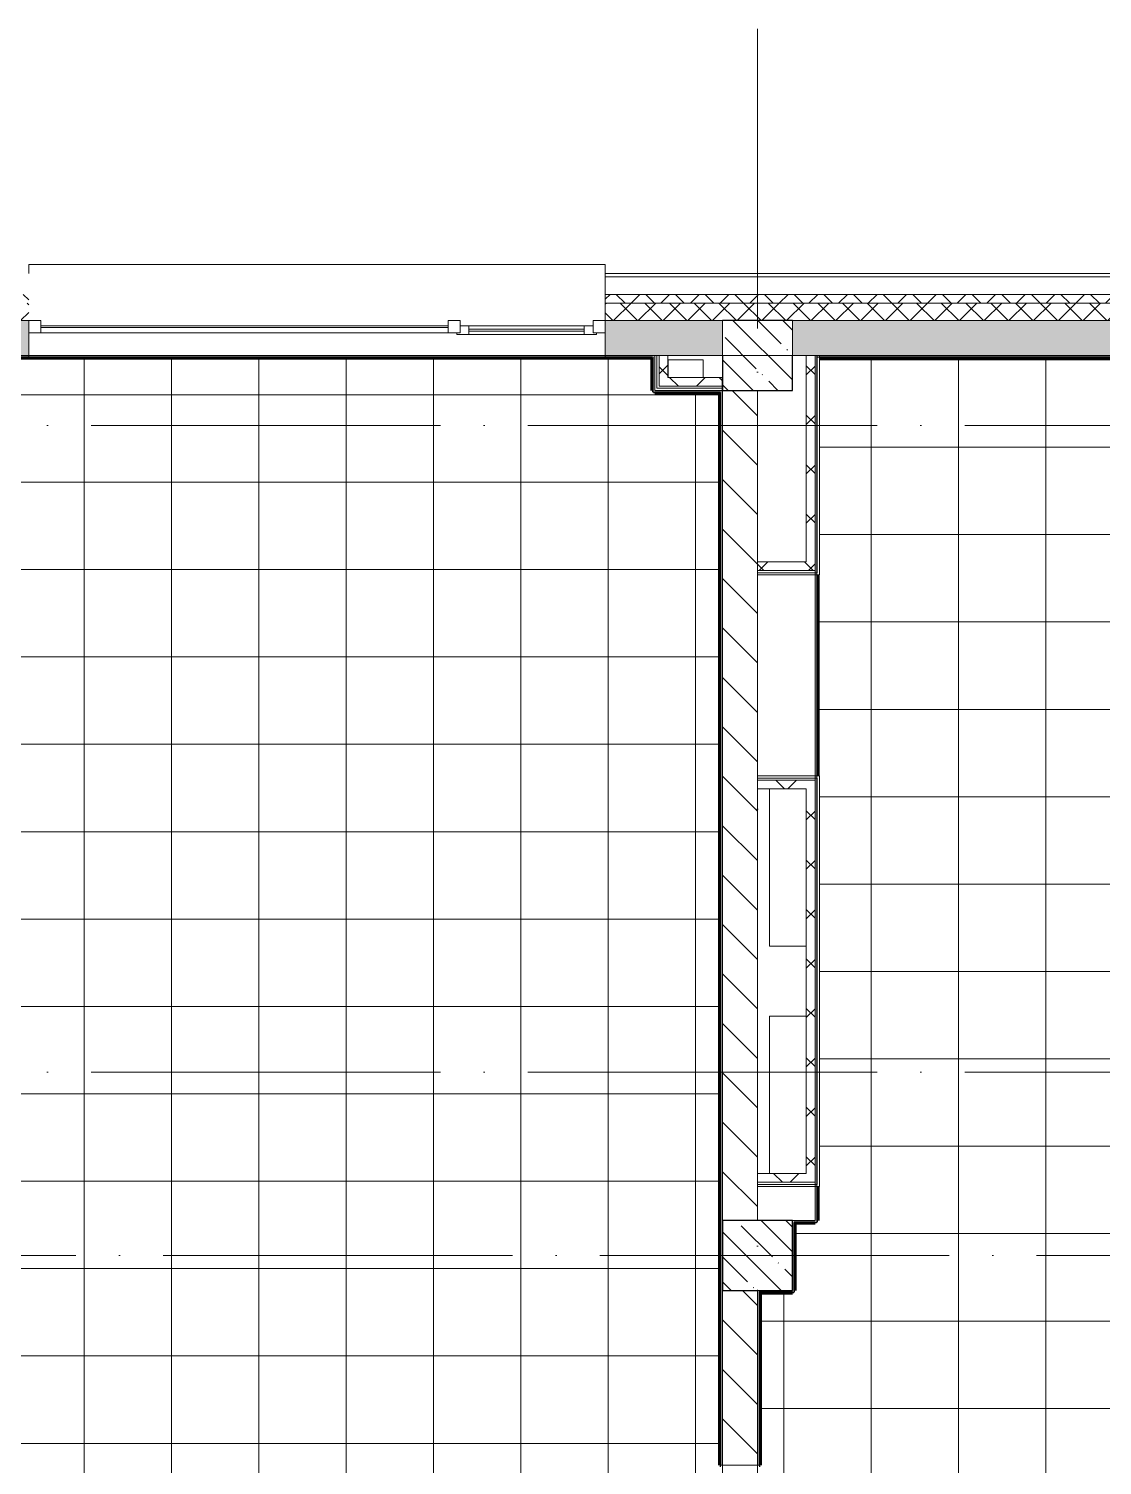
# Model space of a CAD drawing. Header units: millimetres. Extents: x 97 to 215964, y -4577 to 60645.
# Drawn here: x 199877 to 206022, y 52425 to 60645 of the extents above; entities that cross this region are included whole.
import ezdxf

# ---------------------------------------------------------------- set-up
doc = ezdxf.new("R2010")
doc.units = ezdxf.units.MM
doc.linetypes.add('ADSK_Линия сетки', pattern=[2500, 2000, -250, 0, -250])
for name, color, linetype, lineweight in [('A-FLOR-____-OTLN', 192, 'Continuous', 9), ('A-FLOR-____-PATT', 8, 'Continuous', 9), ('A-GLAZ-____-MCUT', 151, 'Continuous', 9), ('A-GLAZ-____-OTLN', 151, 'Continuous', 9), ('A-WALL-____-MCUT', 113, 'Continuous', 9), ('A-WALL-____-PATT', 111, 'Continuous', 9), ('A-WALL-FNSH-MCUT', 113, 'Continuous', 9), ('I-WALL-____-OTLN', 2, 'Continuous', 9), ('S-COLS-____-MCUT', 52, 'Continuous', 9), ('S-COLS-____-OTLN', 52, 'Continuous', 9), ('S-GRID-____-OTLN', 1, 'Continuous', 9)]:
    doc.layers.add(name, color=color, linetype=linetype, lineweight=lineweight)
pattern_1 = [(135, (0, 0), (-141.42136, -141.42136), [])]
pattern_2 = [(45, (0, 0), (-141.42136, 141.42136), []), (135, (0, 0), (-141.42136, -141.42136), [])]

# ---------------------------------------------------------------- blocks, each defined once
blk = doc.blocks.new('BSC_Колонна _Прямоугольная - 400x400-V80-О_АИ_ПП_8_400_Целиком')
at = {"layer": 'S-COLS-____-OTLN', "lineweight": 5}
h = blk.add_hatch(dxfattribs=at)
h.set_pattern_fill('FP_90', color=256, style=0, pattern_type=2)
h.set_pattern_definition([(135, (-145249.98, -53625), (-142.56192, -142.56192), []), (135, (-145107.42, -53625), (-142.56192, -142.56192), [252.016, -50.403, 3.353, -47.05])])
h.paths.add_polyline_path([(-200, -200), (200, -200), (200, 200), (-200, 200)])
at = {"layer": 'S-COLS-____-MCUT', "color": 130, "lineweight": 25}
for p, q in [((200, 200), (-200, 200)), ((-200, 200), (-200, -200)), ((200, -200), (200, 200)), ((-200, -200), (200, -200))]:
    blk.add_line(p, q, dxfattribs=at)
blk = doc.blocks.new('Окно_СКБ_2Ст1 - Окно_СКБ_2Ст 3300_ОК2-29018964-О_АИ_ПП_8_400_Целиком')
at = {"layer": 'A-GLAZ-____-MCUT', "color": 90}
for p, q in [((-1650, -195), (-1650, -125)), ((-1650, -125), (-1580, -125)), ((-1580, -125), (-1580, -195)), ((750, -195), (750, -125)), ((750, -125), (820, -125)), ((820, -125), (820, -195)), ((1580, -155), (820, -155)), ((820, -155), (820, -195)), ((870, -205), (870, -155)), ((1530, -205), (1530, -155)), ((1580, -195), (1580, -125)), ((1580, -125), (1650, -125)), ((1580, -195), (1580, -155)), ((1650, -125), (1650, -195)), ((-1580, -195), (-1650, -195)), ((820, -195), (750, -195)), ((820, -195), (800, -195)), ((800, -195), (800, -205)), ((800, -205), (1600, -205)), ((1600, -205), (800, -205)), ((1650, -195), (1580, -195)), ((1600, -195), (1580, -195)), ((1600, -205), (1600, -195))]:
    blk.add_line(p, q, dxfattribs=at)
at = {"layer": 'A-GLAZ-____-MCUT', "color": 10, "lineweight": 5}
for p, q in [((750, -155), (-1580, -155)), ((750, -165), (-1580, -165)), ((870, -175), (1530, -175)), ((1530, -185), (870, -185))]:
    blk.add_line(p, q, dxfattribs=at)
at = {"layer": 'A-GLAZ-____-OTLN', "color": 10, "lineweight": 5}
for p, q in [((-1650, -195), (800, -195)), ((1600, -195), (1650, -195))]:
    blk.add_line(p, q, dxfattribs=at)
blk = doc.blocks.new('WNW_Отлив1 - Отлив_металлический 2-28598290-О_АИ_ПП_8_400_Целиком')
at = {"layer": 'A-GLAZ-____-OTLN', "color": 10, "lineweight": 5}
for p, q in [((1650, 320), (-1650, 320)), ((-1650, 320), (-1650, 270)), ((1650, 270), (1650, 320))]:
    blk.add_line(p, q, dxfattribs=at)
blk = doc.blocks.new('0083_СОШ675_АР_R22_rvt-1-О_АИ_ПП_8_400_Целиком')
at = {"layer": 'A-WALL-____-PATT', "lineweight": 5}
h = blk.add_hatch(dxfattribs=at)
h.set_pattern_fill('FP_9', color=10, style=0, pattern_type=2)
h.set_pattern_definition([(135, (0, 0), (-84.85281, -84.85281), []), (225, (0, 0), (84.85281, -84.85281), [])])
h.paths.add_polyline_path([(153050, 59075), (153100, 59075), (153100, 59125), (144379, 59125), (144379, 59075), (152924.5, 59075)])
h.paths.add_polyline_path([(141079, 59075), (141079, 59125), (136400, 59125), (136400, 59075), (140346.9, 59075)])
h = blk.add_hatch(dxfattribs=at)
h.set_pattern_fill('FP_16', color=10, style=0, pattern_type=2)
h.set_pattern_definition([(45, (0, 0), (-70.71068, 70.71068), []), (135, (0, 0), (-70.71068, -70.71068), [])])
h.paths.add_polyline_path([(153050, 58975), (153050, 59075), (144379, 59075), (144379, 58975), (152950, 58975)])
h.paths.add_polyline_path([(140450, 58975), (141079, 58975), (141079, 59075), (136500, 59075), (136500, 58975), (140346.9, 58975)])
h = blk.add_hatch(dxfattribs=at)
h.set_pattern_fill('FP_69', color=10, style=0, pattern_type=2)
h.set_pattern_definition([(50, (0, 0), (364.36793, -31.8783), [38.1, -419.1]), (355, (0, 0), (-70.48585, 382.1133), [30.48, -335.28]), (100.451, (30.36, -2.66), (293.885, 350.2334), [32.38, -356.18]), (46.184, (0, 101.6), (542.1585, -84.0858), [57.15, -628.65]), (96.636, (45.2, 94.6), (474.8049, 494.8554), [48.57, -534.27]), (351.184, (0, 101.6), (474.8102, 494.85), [45.72, -502.92]), (21, (50.8, 76.2), (303.22847, -204.53046), [38.1, -419.1]), (326, (50.8, 76.2), (123.6039, 368.37604), [30.48, -335.28]), (71.451, (76.07, 59.16), (426.8341, 163.8427), [32.38, -356.18]), (37.5, (0, 0), (6.17665, 169.11015), [16.764, -314.452, 16.764, -323.596, -336.55]), (37.5, (0, 0), (6.17665, 169.11015), [-671.576, 16.764, -319.786]), (7.5, (0, 0), (133.63888, 200.3615), [16.764, -177.292, 16.764, -306.832, -128.27]), (7.5, (0, 0), (133.63888, 200.3615), [-517.652, 16.764, -111.506]), (327.5, (-113.28, 0), (271.18182, -11.45836), [16.764, -110.236, 16.764, -379.476, -525.78]), (327.5, (-113.28, 0), (271.18182, -11.45836), [-523.24, 16.764, -509.016]), (317.5, (-164.08, 0), (296.2585, 50.85285), [16.764, -148.336, 16.764, -246.38, -373.38]), (317.5, (-164.08, 0), (296.2585, 50.85285), [-428.244, 16.764, -356.616])])
h.paths.add_polyline_path([(152550, 58775), (152550, 58975), (145450, 58975), (145450, 58775), (150409, 58775)])
h.paths.add_polyline_path([(145050, 58775), (145050, 58975), (144379, 58975), (144379, 58775)])
h.paths.add_polyline_path([(140450, 58775), (141079, 58775), (141079, 58975), (140450, 58975)])
h = blk.add_hatch(dxfattribs=at)
h.set_pattern_fill('FP_17', color=252, style=0, pattern_type=2)
h.set_pattern_definition(pattern_2)
h.paths.add_polyline_path([(144737.4, 58600), (144737.4, 58775), (144687.4, 58775), (144687.4, 58600)])
h = blk.add_hatch(dxfattribs=at)
h.set_pattern_fill('FP_17', color=252, style=0, pattern_type=2)
h.set_pattern_definition(pattern_2)
h.paths.add_polyline_path([(145580, 57545), (145580, 58775), (145530, 58775), (145530, 57545)])
h = blk.add_hatch(dxfattribs=at)
h.set_pattern_fill('FP_17', color=252, style=0, pattern_type=2)
h.set_pattern_definition(pattern_2)
h.paths.add_polyline_path([(144737.4, 58600), (145047.5, 58600), (145047.5, 58650), (144737.4, 58650)])
h = blk.add_hatch(dxfattribs=at)
h.set_pattern_fill('FP_10', color=10, style=0, pattern_type=2)
h.set_pattern_definition(pattern_1)
h.paths.add_polyline_path([(145050, 53825), (145250, 53825), (145250, 58575), (145050, 58575), (145050, 54838.6)])
h = blk.add_hatch(dxfattribs=at)
h.set_pattern_fill('FP_17', color=252, style=0, pattern_type=2)
h.set_pattern_definition(pattern_2)
h.paths.add_polyline_path([(145250, 57545), (145530, 57545), (145530, 57595), (145250, 57595)])
h = blk.add_hatch(dxfattribs=at)
h.set_pattern_fill('FP_17', color=252, style=0, pattern_type=2)
h.set_pattern_definition(pattern_2)
h.paths.add_polyline_path([(145530, 56295), (145580, 56295), (145580, 56345), (145250, 56345), (145250, 56295), (145377.9, 56295)])
h = blk.add_hatch(dxfattribs=at)
h.set_pattern_fill('FP_17', color=252, style=0, pattern_type=2)
h.set_pattern_definition(pattern_2)
h.paths.add_polyline_path([(145580, 54095), (145580, 56295), (145530, 56295), (145530, 54095)])
h = blk.add_hatch(dxfattribs=at)
h.set_pattern_fill('FP_17', color=252, style=0, pattern_type=2)
h.set_pattern_definition(pattern_2)
h.paths.add_polyline_path([(145250, 54045), (145580, 54045), (145580, 54095), (145250, 54095)])
h = blk.add_hatch(dxfattribs=at)
h.set_pattern_fill('FP_10', color=10, style=0, pattern_type=2)
h.set_pattern_definition(pattern_1)
h.paths.add_polyline_path([(145250, 45400.1), (145250, 45575), (145050, 45575), (145050, 45400.1)])
h.paths.add_polyline_path([(145250, 46825), (145250, 47325), (145050, 47325), (145050, 46825)])
h.paths.add_polyline_path([(145050, 47725), (145250, 47725), (145250, 49000), (145245, 49000), (145245, 49010), (145250, 49010), (145250, 49925.1), (145050, 49925.1), (145050, 47999.4)])
h.paths.add_polyline_path([(145050, 52425.1), (145250, 52425.1), (145250, 53425), (145050, 53425), (145050, 52884.5)])
at = {"layer": 'S-COLS-____-OTLN', "lineweight": 5}
h = blk.add_hatch(dxfattribs=at)
h.set_pattern_fill('FP_8', color=256, style=0, pattern_type=2)
h.set_pattern_definition([(135, (0, 0), (-142.5612, -142.5612), []), (135, (142.56, 0), (-142.5612, -142.5612), [252.016, -50.403, 3.353, -47.05])])
h.paths.add_polyline_path([(145050, 58575), (145450, 58575), (145450, 58975), (145050, 58975), (145050, 58746.7)])
at = {"layer": 'A-FLOR-____-OTLN', "color": 90}
for p, q in [((144740, 58650), (144740, 58750)), ((144740, 58750), (144940, 58750)), ((144940, 58750), (144940, 58650)), ((145320, 55395), (145320, 56295)), ((145530, 55395), (145320, 55395)), ((145320, 54095), (145320, 54995)), ((145320, 54995), (145530, 54995))]:
    blk.add_line(p, q, dxfattribs=at)
at = {"layer": 'A-WALL-____-MCUT', "color": 90}
for p, q in [((144379, 59225), (144379, 59125)), ((144379, 59075), (144379, 58975)), ((145050, 58975), (145450, 58975))]:
    blk.add_line(p, q, dxfattribs=at)
at = {"layer": 'A-WALL-____-MCUT', "color": 10, "lineweight": 5}
for p, q in [((153200, 59225), (144379, 59225)), ((145050, 58775), (145050, 58975)), ((145450, 58975), (145450, 58775)), ((144674.9, 58775), (144674.9, 58587.5)), ((145592.5, 57532.5), (145592.5, 58775)), ((144687.4, 58587.5), (144674.9, 58587.5)), ((144737.4, 58587.5), (144687.4, 58587.5)), ((145047.5, 58587.5), (144737.4, 58587.5)), ((145530, 57532.5), (145250, 57532.5)), ((145580, 57532.5), (145530, 57532.5)), ((145592.5, 57532.5), (145580, 57532.5)), ((145592.5, 56357.5), (145250, 56357.5)), ((145592.5, 56357.5), (145592.5, 56345)), ((145592.5, 56345), (145592.5, 56295)), ((145592.5, 54095), (145592.5, 56295)), ((145592.5, 54095), (145592.5, 54045)), ((145592.5, 54032.5), (145250, 54032.5)), ((145592.5, 54045), (145592.5, 54032.5))]:
    blk.add_line(p, q, dxfattribs=at)
at = {"layer": 'A-WALL-____-MCUT', "color": 50, "lineweight": 13}
for p, q in [((144379, 59125), (144379, 59075)), ((153100, 59125), (144379, 59125)), ((153050, 59075), (144379, 59075)), ((141079, 58975), (140450, 58975)), ((141079, 58775), (141079, 58975)), ((144379, 58975), (145050, 58975)), ((144379, 58975), (144379, 58775)), ((145050, 58975), (144379, 58975)), ((145450, 58975), (152550, 58975)), ((152550, 58975), (145450, 58975)), ((144379, 58775), (145050, 58775)), ((144737.4, 58775), (144687.4, 58775)), ((144687.4, 58775), (144687.4, 58600)), ((144737.4, 58650), (144737.4, 58775)), ((145450, 58775), (152550, 58775)), ((145530, 58775), (145530, 57595)), ((145580, 58775), (145530, 58775)), ((145580, 57545), (145580, 58775)), ((145047.5, 58650), (144737.4, 58650)), ((145047.5, 58600), (145047.5, 58650)), ((144737.4, 58600), (144687.4, 58600)), ((145047.5, 58600), (144737.4, 58600)), ((145050, 58575), (145050, 53825)), ((145250, 58575), (145050, 58575)), ((145250, 53825), (145250, 58575)), ((145530, 57595), (145250, 57595)), ((145250, 57595), (145250, 57545)), ((145530, 57545), (145250, 57545)), ((145580, 57545), (145530, 57545)), ((145250, 56345), (145250, 56295)), ((145580, 56345), (145250, 56345)), ((145580, 56345), (145580, 56295)), ((145250, 56295), (145530, 56295)), ((145530, 56295), (145530, 54095)), ((145580, 54095), (145580, 56295)), ((145530, 54095), (145250, 54095)), ((145250, 54095), (145250, 54045)), ((145580, 54095), (145580, 54045)), ((145580, 54045), (145250, 54045)), ((145050, 53425), (145050, 52425.1)), ((145250, 52425.1), (145250, 53425)), ((145050, 52425.1), (145250, 52425.1))]:
    blk.add_line(p, q, dxfattribs=at)
at = {"layer": 'A-WALL-FNSH-MCUT', "color": 90}
for p, q in [((153220, 59245), (144379, 59245)), ((144379, 59245), (144379, 59225)), ((144674.9, 58775), (144662.4, 58775)), ((144662.4, 58775), (144662.4, 58575)), ((144687.4, 58775), (144674.9, 58775)), ((145592.5, 58775), (145580, 58775)), ((145605, 58775), (145592.5, 58775)), ((145605, 57520), (145605, 58775)), ((144662.4, 58575), (144674.9, 58575)), ((144674.9, 58575), (144687.4, 58575)), ((144687.4, 58575), (144737.4, 58575)), ((144737.4, 58575), (145047.5, 58575)), ((145047.5, 58587.5), (145047.5, 58600)), ((145047.5, 58575), (145047.5, 58587.5)), ((145250, 57545), (145250, 57532.5)), ((145250, 57532.5), (145250, 57520)), ((145250, 57520), (145530, 57520)), ((145530, 57520), (145580, 57520)), ((145580, 57520), (145592.5, 57520)), ((145592.5, 57520), (145605, 57520)), ((145605, 56370), (145250, 56370)), ((145250, 56370), (145250, 56357.5)), ((145250, 56357.5), (145250, 56345)), ((145605, 56357.5), (145605, 56370)), ((145605, 56345), (145605, 56357.5)), ((145605, 56295), (145605, 56345)), ((145605, 54095), (145605, 56295)), ((145605, 54045), (145605, 54095)), ((145250, 54045), (145250, 54032.5)), ((145250, 54032.5), (145250, 54020)), ((145250, 54020), (145605, 54020)), ((145605, 54032.5), (145605, 54045)), ((145605, 54020), (145605, 54032.5))]:
    blk.add_line(p, q, dxfattribs=at)
at = {"layer": 'I-WALL-____-OTLN', "color": 90}
blk.add_line((144379, 58775), (141079, 58775), dxfattribs=at)
at = {"layer": 'S-COLS-____-MCUT', "color": 130, "lineweight": 25}
for p, q in [((145450, 58975), (145050, 58975)), ((145050, 58775), (145050, 58575)), ((145450, 58575), (145450, 58775)), ((145050, 58575), (145450, 58575))]:
    blk.add_line(p, q, dxfattribs=at)
at = {"layer": 'S-COLS-____-OTLN', "color": 90}
for p, q in [((145050, 58975), (145050, 58775)), ((145450, 58775), (145450, 58975))]:
    blk.add_line(p, q, dxfattribs=at)
at = {"layer": 'A-GLAZ-____-OTLN', "color": 90, "lineweight": 9}
for name, p in [('WNW_Отлив1 - Отлив_металлический 2-28598290-О_АИ_ПП_8_400_Целиком', (142729, 58975)), ('Окно_СКБ_2Ст1 - Окно_СКБ_2Ст 3300_ОК2-29018964-О_АИ_ПП_8_400_Целиком', (142729, 59100))]:
    blk.add_blockref(name, p, dxfattribs=at)
at = {"layer": 'S-COLS-____-OTLN', "color": 90, "lineweight": 9}
blk.add_blockref('BSC_Колонна _Прямоугольная - 400x400-V80-О_АИ_ПП_8_400_Целиком', (145250, 53625), dxfattribs=at)

msp = doc.modelspace()

# ---------------------------------------------------------------- hatches: boundary and pattern name
at = {"layer": 'A-FLOR-____-PATT'}
h = msp.add_hatch(dxfattribs=at)
h.set_pattern_fill('FP_202', color=256, style=0, pattern_type=2)
h.set_pattern_definition([(0, (199694, 52050), (0, 500), []), (90, (199694, 52050), (-500, 3e-14), [])])
h.paths.add_polyline_path([(201660.280486, 45324.968424), (203832.865903, 45324.96901), (203832.865903, 45574.999), (203847.865903, 45574.999), (203847.865903, 46824.999), (203832.865903, 46824.999), (203832.865903, 49925.060253), (203847.865903, 49925.060253), (203847.865903, 52425.060253), (203832.865903, 52425.060253), (203832.865903, 58560.000586), (203460.330306, 58560.000586), (203460.330306, 58565.000586), (203450.330306, 58565.000586), (203450.330306, 58575.000586), (203445.330306, 58575.918638), (203445.330306, 58760.000586), (199667.659852, 58760.000586), (199667.659852, 58575.000586), (199662.659852, 58575.000586), (199662.432467, 58565.000586), (199652.659852, 58565.000586), (199651.935994, 58560.000586), (199262.887824, 58560.000586), (199262.887824, 51885.000586), (199046.843981, 51885.000586), (199047.887824, 50245.000586), (199262.887824, 50245.000586), (199262.887824, 48485.500586), (199257.887824, 48484.769667), (199257.887238, 48475.501172), (199247.887824, 48475.501172), (199247.887824, 48470.501172), (197777.887824, 48470.501172), (197777.887824, 48485.500586), (197107.887824, 48485.500586), (197107.887824, 48470.501172), (196597.887824, 48470.501172), (196597.887824, 48485.500586), (195927.887824, 48485.500586), (195927.887824, 48470.501172), (195707.865903, 48470.501172), (195707.865903, 48092.5), (195702.865903, 48092.5), (195702.865903, 48082.5), (195692.865903, 48082.5), (195691.787201, 48077.5), (195512.887824, 48077.5), (195512.887824, 48054.999414), (195497.865903, 48054.939128), (195497.887824, 45854.999414), (195512.887824, 45854.999414), (195512.887824, 45344.96901), (195497.887824, 45344.96901), (195498.922724, 45339.96901), (199247.887824, 45339.96901), (199247.887824, 45334.96901), (199257.887824, 45334.96901), (199257.887824, 45324.96901), (199262.887824, 45324.96901)])
h.paths.add_polyline_path([(195497.887824, 48087.5), (195507.887824, 48087.5), (195507.887824, 48092.5), (195497.887824, 48092.5)])
h.paths.add_polyline_path([(195692.865903, 48475.501172), (195697.865903, 48475.501172), (195697.735362, 48485.500586), (195692.865903, 48485.500586)])
h.paths.add_polyline_path([(203847.865903, 53825), (203847.887824, 53825), (203847.865903, 58575), (203837.865903, 58575), (203837.865903, 58573.500586), (203847.865903, 58573.500586), (203847.865903, 54199.905224)])
h = msp.add_hatch(dxfattribs=at)
h.set_pattern_fill('FP_195', color=256, style=0, pattern_type=2)
h.set_pattern_definition([(0, (207697.96, 53250), (0, 500), []), (90, (207697.96, 53250), (-500, 3e-14), [])])
h.paths.add_polyline_path([(204932.807536, 47725), (206182.785269, 47725), (206182.785269, 47740.000586), (211532.887824, 47740.000586), (211532.887824, 49310.316132), (211347.865903, 49310.316132), (211347.844118, 49315.316132), (211337.865903, 49315.316132), (211337.865903, 49325.316132), (211332.865903, 49325.316132), (211332.865903, 49675.316132), (211337.865903, 49675.656829), (211337.865903, 49685.316132), (211347.865903, 49685.316132), (211347.865903, 49690.316132), (211532.887824, 49690.316132), (211532.887824, 53410.000586), (211340.865903, 53410.000586), (211340.865903, 53415.000586), (211330.865903, 53415.000586), (211330.865903, 53425), (211325.865903, 53425), (211325.865903, 54201.11992), (211330.865903, 54201.11992), (211330.865903, 54211.11992), (211340.865903, 54211.11992), (211340.865903, 54216.11992), (211532.887824, 54216.11992), (211532.887824, 58560.000586), (211347.865903, 58560.000586), (211347.865903, 58565.000586), (211337.865903, 58565.000586), (211337.865903, 58575.000586), (211332.865903, 58575.430415), (211332.865903, 58760.000586), (204402.887824, 58760.000586), (204402.887824, 57520), (204392.865903, 57520), (204392.865903, 56370), (204402.887824, 56370), (204402.887824, 54020), (204392.865903, 54020), (204392.865903, 53825.000586), (204387.865903, 53824.424856), (204387.865903, 53815.000586), (204377.865903, 53815.000586), (204377.865903, 53810.000586), (204262.865903, 53810.000586), (204262.865903, 53425), (204257.865903, 53425), (204257.865903, 53415.000586), (204247.865903, 53415.000586), (204247.865903, 53410.000586), (204062.887824, 53410.000586), (204062.887824, 52425.060253), (203848.053069, 52424.998706), (203848.053069, 49925.060253), (204062.887824, 49924.484907), (204062.887824, 49005), (204067.887824, 49005), (204067.887824, 48899.976956), (204192.887824, 48899.976956), (204250.063539, 48893.967546), (204304.740401, 48876.201957), (204354.528769, 48847.456629), (204397.252651, 48808.987873), (204431.04481, 48762.476956), (204454.428366, 48709.956629), (204466.381345, 48653.722283), (204466.381345, 48596.231629), (204454.428366, 48539.997283), (204429.02124, 48484.691751), (204395.605819, 48439.483225), (204354.528769, 48402.497283), (204304.740401, 48373.751955), (204250.063539, 48355.986366), (204192.887824, 48349.976956), (204067.887824, 48349.976956), (204067.887824, 48340), (204362.887824, 48340), (204362.887824, 47740.000586), (204932.785269, 47740.000586), (204932.785269, 47725.000586)])
h.paths.add_polyline_path([(204239.717951, 48617.905888), (204235.835666, 48616.04353), (204237.887824, 48617.372611)])
h.paths.add_polyline_path([(204227.887824, 48604.976956), (204233.064205, 48605.65844), (204237.887824, 48607.656448), (204242.02996, 48610.83482), (204245.208332, 48614.976956), (204247.206341, 48619.800575), (204247.887824, 48624.976956), (204247.206341, 48630.153337), (204245.208332, 48634.976956), (204242.02996, 48639.119092), (204237.887824, 48642.297464), (204229.969864, 48644.70285), (204227.887824, 48644.976956), (204222.711443, 48644.295473), (204217.887824, 48642.297464), (204213.745689, 48639.119092), (204210.567316, 48634.976956), (204230.835666, 48634.636214), (204236.076606, 48632.854332), (204239.717951, 48632.048024), (204242.226638, 48627.496836), (204242.02996, 48621.918904), (204239.717951, 48617.905888), (204222.711443, 48614.976956), (204211.213569, 48614.134744), (204213.745689, 48610.83482), (204217.887824, 48607.656448), (204222.711443, 48605.65844)])
h.paths.add_polyline_path([(211347.85569, 53425.000586), (211347.865903, 53425.000586), (211347.865903, 53825), (211340.865903, 53825), (211340.865903, 53425.000586)])
h.paths.add_polyline_path([(204377.854842, 53825.000586), (204377.865903, 53825.001183), (204377.843981, 53825.000586)])
at = {"layer": 'A-WALL-____-PATT'}
h = msp.add_hatch(color=7, dxfattribs=at)
h.paths.add_polyline_path([(203450.330306, 58765.000586), (203460.330306, 58765.000586), (203460.330306, 58775.000586), (203176.887238, 58775.000586), (203176.887238, 58765.000586)])
h.paths.add_polyline_path([(199876.887238, 58765.000586), (199876.887238, 58775.000586), (199652.659852, 58775.000586), (199652.659852, 58765.000586), (199662.659852, 58765.000586)])
for points in [[(204377.865903, 53815.000586), (204387.865903, 53815.000586), (204387.865903, 58775.000586), (204377.865903, 58775.000586), (204377.865903, 53825.000586)], [(211337.865903, 58765.000586), (211337.865903, 58775.000586), (204387.865903, 58775.000586), (204387.865903, 58765.000586), (209206.839678, 58765.000586)], [(203460.330306, 58575.000586), (203460.330306, 58765.000586), (203450.330306, 58765.000586), (203450.330306, 58575.000586)], [(203546.929379, 58565.000586), (203837.865903, 58565.000586), (203837.865903, 58575.000586), (203450.330306, 58575.000586), (203450.330306, 58565.000586)], [(204257.865903, 53815.000586), (204377.865903, 53815.000586), (204377.865903, 53825.000586), (204247.865903, 53825), (204247.865903, 53815.000586)], [(204257.865903, 53425.000586), (204257.865903, 53815.000586), (204247.865903, 53815.000586), (204247.865903, 53425.000586)], [(204057.887824, 53415.000586), (204257.865903, 53415.000586), (204257.865903, 53425.000586), (204057.887824, 53425)]]:
    msp.add_hatch(color=7, dxfattribs=at).paths.add_polyline_path(points)
h = msp.add_hatch(color=7, dxfattribs=at)
h.paths.add_polyline_path([(203837.865903, 45324.96901), (203847.865903, 45324.96901), (203847.865903, 45574.999), (203837.865903, 45574.999)])
h.paths.add_polyline_path([(203847.865903, 46824.999), (203847.865903, 49925.060253), (203837.865903, 49925.060253), (203837.865903, 46824.999)])
h.paths.add_polyline_path([(203837.865903, 52425.060253), (203847.865903, 52425.060253), (203847.865903, 58573.500586), (203837.865903, 58573.500586), (203837.865903, 52884.549515)])
h = msp.add_hatch(color=7, dxfattribs=at)
h.paths.add_polyline_path([(204047.887824, 48320), (204057.887824, 48320), (204057.887824, 49925.060253), (204047.887824, 49925.060253), (204047.887824, 49010), (204052.888824, 49010), (204052.888824, 49000), (204047.887824, 49000), (204047.887824, 48330)])
h.paths.add_polyline_path([(204057.887824, 52425.060253), (204057.887824, 53425), (204047.88841, 53425), (204047.887824, 52425.060253)])

# ---------------------------------------------------------------- linework, layer by layer
at = {"layer": 'A-FLOR-____-OTLN'}
for p, q in [((203847.865903, 58575), (203845.365903, 58575)), ((203848.053069, 49925.060253), (203848.053069, 52425.060253))]:
    msp.add_line(p, q, dxfattribs=at)
at = {"layer": 'A-WALL-____-MCUT', "color": 7}
for p, q in [((199876.887238, 58775.000586), (199652.659852, 58775.000586)), ((199876.887238, 58765.000586), (199876.887238, 58775.000586)), ((203460.330306, 58775.000586), (203176.887238, 58775.000586)), ((203176.887238, 58775.000586), (203176.887238, 58765.000586)), ((203460.330306, 58575.000586), (203460.330306, 58775.000586)), ((204377.865903, 58775.000586), (204377.865903, 53825.000586)), ((211347.865903, 58775.000586), (204377.865903, 58775.000586)), ((204387.865903, 53815.000586), (204387.865903, 58775.000586)), ((199662.659852, 58765.000586), (199876.887238, 58765.000586)), ((203176.887238, 58765.000586), (203450.330306, 58765.000586)), ((203450.330306, 58765.000586), (203450.330306, 58565.000586)), ((204387.865903, 58765.000586), (211337.865903, 58765.000586)), ((203450.330306, 58565.000586), (203837.865903, 58565.000586)), ((203837.865903, 58575.000586), (203460.330306, 58575.000586)), ((203837.865903, 58573.500586), (203837.865903, 58575.000586)), ((203847.865903, 58573.500586), (203837.865903, 58573.500586)), ((203837.865903, 58565.000586), (203837.865903, 52425.060253)), ((203847.865903, 53825), (203847.865903, 58573.500586)), ((204377.865903, 53825.000586), (204247.865903, 53825.000586)), ((204257.865903, 53815.000586), (204387.865903, 53815.000586)), ((204257.865903, 53415.000586), (204257.865903, 53815.000586)), ((203847.865903, 52425.060253), (203847.865903, 53425)), ((204047.887824, 53425), (204047.887824, 52425.060253)), ((204057.887824, 52425.060253), (204057.887824, 53415.000586)), ((204057.887824, 53415.000586), (204257.865903, 53415.000586)), ((203837.865903, 52425.060253), (203847.865903, 52425.060253)), ((204047.887824, 52425.060253), (204057.887824, 52425.060253))]:
    msp.add_line(p, q, dxfattribs=at)
at = {"layer": 'I-WALL-____-OTLN'}
for p, q in [((199876.887238, 58775.000586), (203176.887238, 58775.000586)), ((203176.887238, 58765.000586), (199876.887238, 58765.000586))]:
    msp.add_line(p, q, dxfattribs=at)
at = {"layer": 'I-WALL-____-OTLN', "color": 5, "lineweight": 90}
for p, q in [((203445.330306, 58760.000586), (199667.659852, 58760.000586)), ((203445.330306, 58575.000586), (203445.330306, 58760.000586)), ((211337.865903, 58760.000586), (204402.736925, 58760.000586)), ((203445.330306, 58575.000586), (203450.330306, 58575.000586)), ((203460.330306, 58565.000586), (203460.330306, 58560.000586)), ((203832.865903, 58560.000586), (203460.330306, 58560.000586)), ((203832.865903, 52425.060253), (203832.865903, 58560.000586)), ((204392.865903, 57520), (204392.865903, 56370)), ((204392.865903, 54020), (204392.865903, 53825.000586)), ((204377.865903, 53810.000586), (204257.865903, 53810.000586)), ((204262.865903, 53815.000586), (204262.865903, 53425.000586)), ((204377.865903, 53810.000586), (204377.865903, 53815.000586)), ((204387.865903, 53825.000586), (204392.865903, 53825.000586)), ((204247.865903, 53410.000586), (204057.837316, 53410.000586)), ((204062.887824, 53415.000586), (204062.887824, 52425.060253)), ((204247.865903, 53410.000586), (204247.865903, 53415.000586)), ((204257.865903, 53425.000586), (204262.865903, 53425.000586)), ((203832.865903, 52425.060253), (203837.865903, 52425.060253)), ((204057.887824, 52425.060253), (204062.887824, 52425.060253))]:
    msp.add_line(p, q, dxfattribs=at)
at = {"layer": 'S-GRID-____-OTLN', "linetype": 'ADSK_Линия сетки'}
for p, q in [((204047.888824, -3572.657751), (204047.888824, 60644.999414)), ((215146.441901, 58775.000586), (135715.252179, 58775.000586)), ((55228.336609, 58375.000586), (213876.441901, 58375.000586)), ((55228.336609, 54675.000586), (215146.441901, 54675.000586)), ((215146.441901, 53625.11992), (135715.252179, 53625.11992))]:
    msp.add_line(p, q, dxfattribs=at)

# ---------------------------------------------------------------- block references
at = {"color": 250, "lineweight": 5}
msp.add_blockref('0083_СОШ675_АР_R22_rvt-1-О_АИ_ПП_8_400_Целиком', (58797.887824, 0), dxfattribs=at)

doc.saveas('drawing.dxf')
